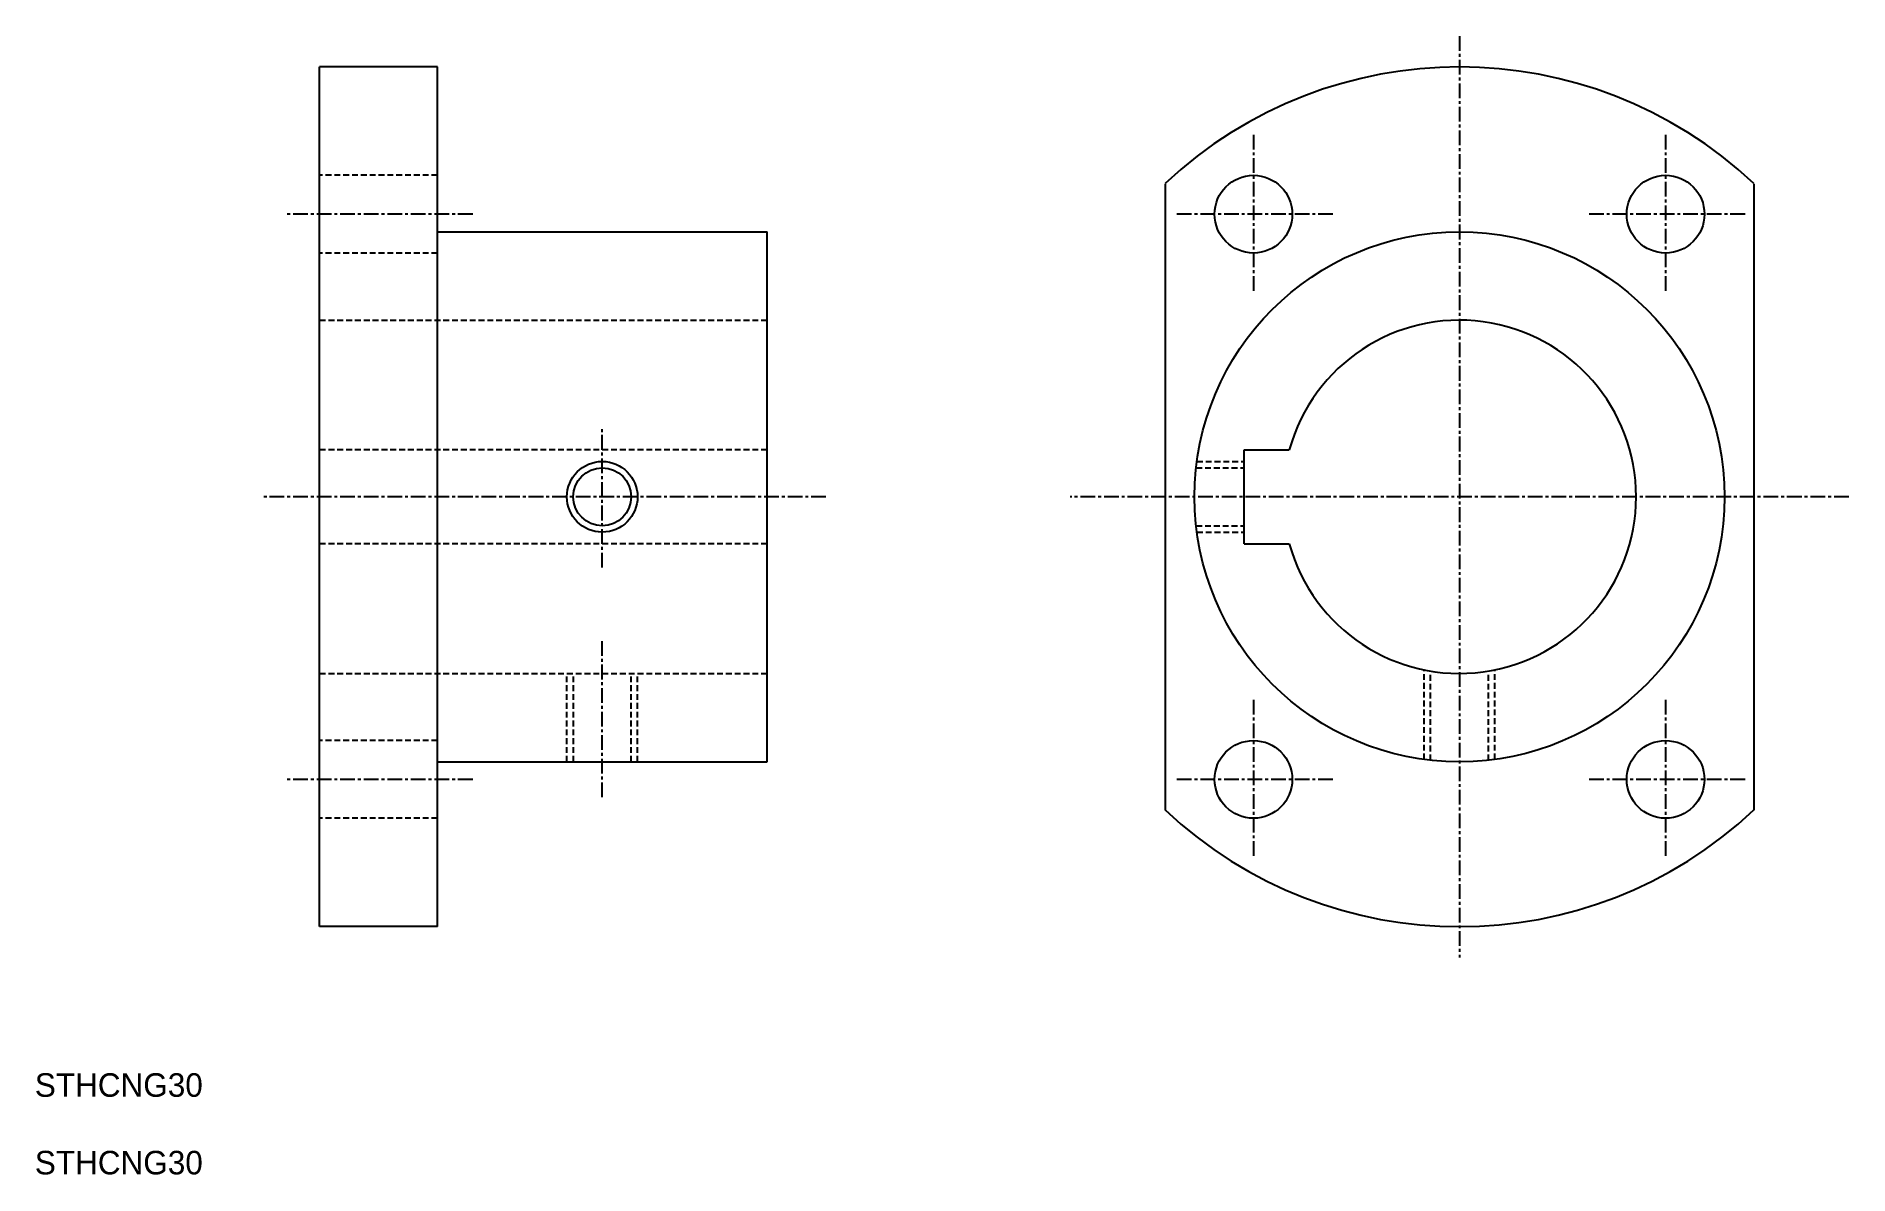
# Model space of a CAD drawing. Extents: x 55 to 209, y 41 to 138.
import ezdxf

# ---------------------------------------------------------------- set-up
doc = ezdxf.new("R2010")
doc.units = 0
doc.linetypes.add('CENTER', pattern=[2, 1.25, -0.25, 0.25, -0.25])
doc.linetypes.add('DASHED', pattern=[0.75, 0.5, -0.25])
doc.layers.get('0').update_dxf_attribs({"linetype": 'CONTINUOUS'})
doc.layers.add('CENTER', color=1, linetype='CENTER')

msp = doc.modelspace()

# ---------------------------------------------------------------- linework, layer by layer
at = {"color": 7, "linetype": 'CONTINUOUS'}
for p, q in [((78.95, 62.28), (78.95, 135.28)), ((88.95, 135.28), (78.95, 135.28)), ((88.95, 62.28), (88.95, 135.28)), ((150.76, 125.37), (150.76, 72.18)), ((200.76, 125.37), (200.76, 72.18)), ((88.95, 121.28), (116.95, 121.28)), ((116.95, 76.28), (116.95, 121.28)), ((157.46, 94.78), (157.46, 102.78)), ((157.46, 102.78), (161.3, 102.78)), ((157.46, 94.78), (161.3, 94.78)), ((88.95, 76.28), (116.95, 76.28)), ((88.95, 62.28), (78.95, 62.28))]:
    msp.add_line(p, q, dxfattribs=at)
at = {"color": 3, "linetype": 'DASHED'}
for p, q in [((88.95, 126.08), (78.95, 126.08)), ((88.95, 119.48), (78.95, 119.48)), ((78.95, 113.78), (116.95, 113.78)), ((116.95, 102.78), (78.95, 102.78)), ((153.46, 101.78), (157.46, 101.78)), ((153.4, 101.24), (157.46, 101.24)), ((153.4, 96.32), (157.46, 96.32)), ((153.46, 95.78), (157.46, 95.78)), ((116.95, 94.78), (78.95, 94.78)), ((78.95, 83.78), (116.95, 83.78)), ((99.95, 76.28), (99.95, 83.78)), ((100.5, 76.28), (100.5, 83.78)), ((105.41, 76.28), (105.41, 83.78)), ((105.95, 76.28), (105.95, 83.78)), ((172.76, 76.48), (172.76, 84.08)), ((173.3, 76.41), (173.3, 83.98)), ((178.22, 76.41), (178.22, 83.98)), ((178.76, 76.48), (178.76, 84.08)), ((88.95, 78.08), (78.95, 78.08)), ((88.95, 71.48), (78.95, 71.48))]:
    msp.add_line(p, q, dxfattribs=at)
at = {"color": 7, "linetype": 'CONTINUOUS'}
for centre, radius in [((158.26, 122.78), 3.3), ((193.26, 122.78), 3.3), ((175.76, 98.78), 22.5), ((102.95, 98.78), 2.46), ((158.26, 74.78), 3.3), ((193.26, 74.78), 3.3)]:
    msp.add_circle(centre, radius, dxfattribs=at)
at = {"color": 3, "linetype": 'CONTINUOUS'}
msp.add_circle((102.95, 98.78), 3, dxfattribs=at)
at = {"color": 7, "linetype": 'CONTINUOUS'}
for radius, start, end in [(36.5, 46.7698, 133.2302), (15, 195.466, 164.534), (36.5, 226.7698, 313.2302)]:
    msp.add_arc((175.76, 98.78), radius, start, end, dxfattribs=at)
at = {"layer": 'CENTER', "color": 1, "linetype": 'CENTER'}
for p, q in [((175.76, 137.89), (175.76, 59.67)), ((158.26, 129.53), (158.26, 116.03)), ((193.26, 129.53), (193.26, 116.03)), ((91.95, 122.78), (75.95, 122.78)), ((165.01, 122.78), (151.51, 122.78)), ((200.01, 122.78), (186.51, 122.78)), ((102.95, 92.78), (102.95, 104.78)), ((121.95, 98.78), (73.95, 98.78)), ((208.82, 98.78), (142.7, 98.78)), ((102.95, 73.28), (102.95, 86.78)), ((158.26, 81.53), (158.26, 68.03)), ((193.26, 81.53), (193.26, 68.03)), ((91.95, 74.78), (75.95, 74.78)), ((165.01, 74.78), (151.51, 74.78)), ((200.01, 74.78), (186.51, 74.78))]:
    msp.add_line(p, q, dxfattribs=at)

# ---------------------------------------------------------------- texts
at = {"color": 7, "linetype": 'CONTINUOUS'}
for p in [(54.76, 47.83), (54.76, 41.24)]:
    msp.add_text('STHCNG30', height=2, dxfattribs=at).set_placement(p)

doc.saveas('drawing.dxf')
